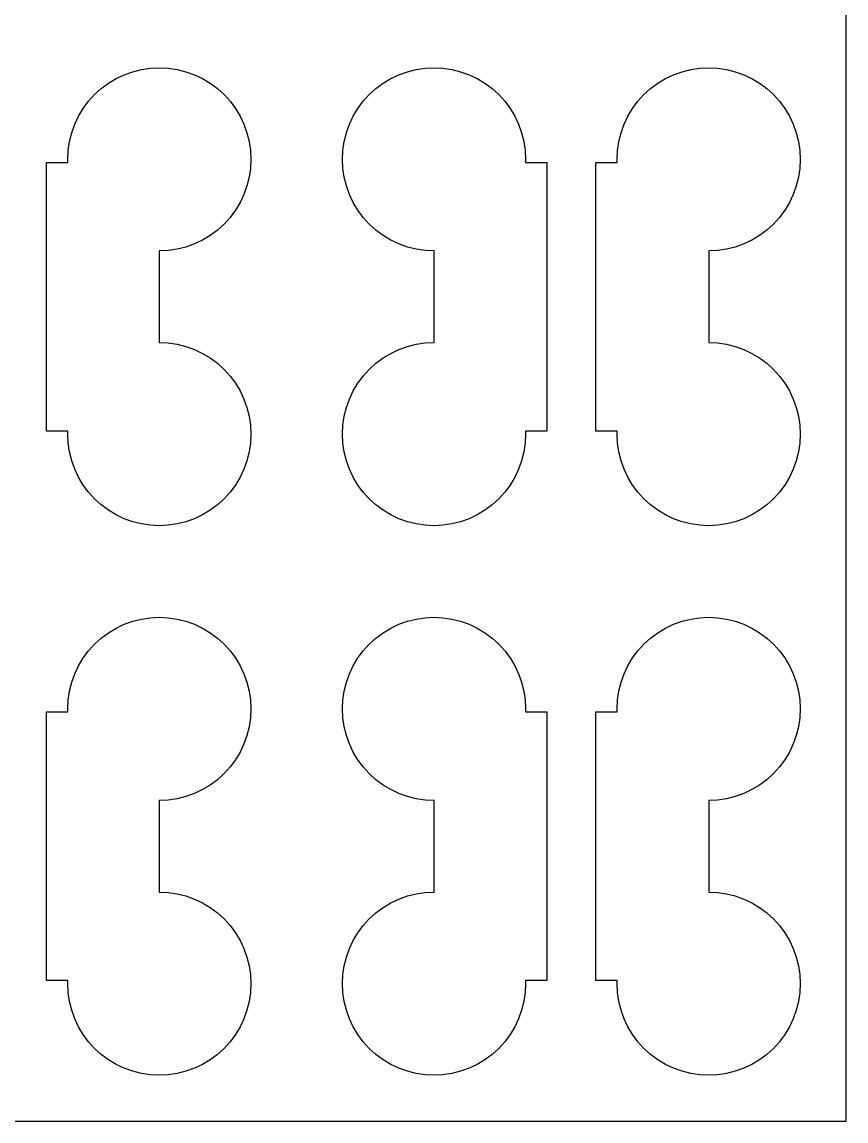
# Model space of a CAD drawing. Header units: metres. Extents: x -4 to 104, y -4 to 68.
# Drawn here: x 90 to 103.5, y -4.5 to 13.5 of the extents above; entities that cross this region are included whole.
import ezdxf

# ---------------------------------------------------------------- set-up
doc = ezdxf.new("R2010")
doc.units = ezdxf.units.M

msp = doc.modelspace()

# ---------------------------------------------------------------- linework, layer by layer
for p, q in [((103.5, -4.5), (103.5, 67.5)), ((91.5429, 12.5729), (91.676, 12.6358)), ((91.676, 12.6358), (91.8146, 12.6854)), ((91.8146, 12.6854), (91.9574, 12.7212)), ((91.9574, 12.7212), (92.103, 12.7428)), ((92.103, 12.7428), (92.25, 12.75)), ((92.25, 12.75), (92.397, 12.7428)), ((92.397, 12.7428), (92.5426, 12.7212)), ((92.5426, 12.7212), (92.6854, 12.6854)), ((92.6854, 12.6854), (92.824, 12.6358)), ((92.824, 12.6358), (92.9571, 12.5729)), ((96.0429, 12.5729), (96.176, 12.6358)), ((96.176, 12.6358), (96.3146, 12.6854)), ((96.3146, 12.6854), (96.4574, 12.7212)), ((96.4574, 12.7212), (96.603, 12.7428)), ((96.603, 12.7428), (96.75, 12.75)), ((96.75, 12.75), (96.897, 12.7428)), ((96.897, 12.7428), (97.0426, 12.7212)), ((97.0426, 12.7212), (97.1854, 12.6854)), ((97.1854, 12.6854), (97.324, 12.6358)), ((97.324, 12.6358), (97.4571, 12.5729)), ((100.543, 12.5729), (100.676, 12.6358)), ((100.676, 12.6358), (100.815, 12.6854)), ((100.815, 12.6854), (100.957, 12.7212)), ((100.957, 12.7212), (101.103, 12.7428)), ((101.103, 12.7428), (101.25, 12.75)), ((101.25, 12.75), (101.397, 12.7428)), ((101.397, 12.7428), (101.543, 12.7212)), ((101.543, 12.7212), (101.685, 12.6854)), ((101.685, 12.6854), (101.824, 12.6358)), ((101.824, 12.6358), (101.957, 12.5729)), ((91.2984, 12.4095), (91.4166, 12.4972)), ((91.4166, 12.4972), (91.5429, 12.5729)), ((92.9571, 12.5729), (93.0833, 12.4972)), ((93.0833, 12.4972), (93.2016, 12.4095)), ((95.7984, 12.4095), (95.9167, 12.4972)), ((95.9167, 12.4972), (96.0429, 12.5729)), ((97.4571, 12.5729), (97.5834, 12.4972)), ((97.5834, 12.4972), (97.7016, 12.4095)), ((100.298, 12.4095), (100.417, 12.4972)), ((100.417, 12.4972), (100.543, 12.5729)), ((101.957, 12.5729), (102.083, 12.4972)), ((102.083, 12.4972), (102.202, 12.4095)), ((91.0905, 12.2016), (91.1893, 12.3107)), ((91.1893, 12.3107), (91.2984, 12.4095)), ((93.2016, 12.4095), (93.3107, 12.3107)), ((93.3107, 12.3107), (93.4095, 12.2016)), ((95.5905, 12.2016), (95.6893, 12.3107)), ((95.6893, 12.3107), (95.7984, 12.4095)), ((97.7016, 12.4095), (97.8107, 12.3107)), ((97.8107, 12.3107), (97.9095, 12.2016)), ((100.09, 12.2016), (100.189, 12.3107)), ((100.189, 12.3107), (100.298, 12.4095)), ((102.202, 12.4095), (102.311, 12.3107)), ((102.311, 12.3107), (102.41, 12.2016)), ((90.9271, 11.9571), (91.0028, 12.0833)), ((91.0028, 12.0833), (91.0905, 12.2016)), ((93.4095, 12.2016), (93.4972, 12.0833)), ((93.4972, 12.0833), (93.5729, 11.9571)), ((95.4271, 11.9571), (95.5028, 12.0833)), ((95.5028, 12.0833), (95.5905, 12.2016)), ((97.9095, 12.2016), (97.9972, 12.0833)), ((97.9972, 12.0833), (98.0729, 11.9571)), ((99.9271, 11.9571), (100.003, 12.0833)), ((100.003, 12.0833), (100.09, 12.2016)), ((102.41, 12.2016), (102.497, 12.0833)), ((102.497, 12.0833), (102.573, 11.9571)), ((90.8642, 11.824), (90.9271, 11.9571)), ((93.5729, 11.9571), (93.6358, 11.824)), ((95.3642, 11.824), (95.4271, 11.9571)), ((98.0729, 11.9571), (98.1358, 11.824)), ((99.8642, 11.824), (99.9271, 11.9571)), ((102.573, 11.9571), (102.636, 11.824)), ((90.8146, 11.6854), (90.8642, 11.824)), ((93.6358, 11.824), (93.6854, 11.6854)), ((95.3146, 11.6854), (95.3642, 11.824)), ((98.1358, 11.824), (98.1854, 11.6854)), ((99.8146, 11.6854), (99.8642, 11.824)), ((102.636, 11.824), (102.685, 11.6854)), ((90.7572, 11.397), (90.7788, 11.5426)), ((90.7788, 11.5426), (90.8146, 11.6854)), ((93.6854, 11.6854), (93.7212, 11.5426)), ((93.7212, 11.5426), (93.7428, 11.397)), ((95.2572, 11.397), (95.2788, 11.5426)), ((95.2788, 11.5426), (95.3146, 11.6854)), ((98.1854, 11.6854), (98.2212, 11.5426)), ((98.2212, 11.5426), (98.2428, 11.397)), ((99.7572, 11.397), (99.7788, 11.5426)), ((99.7788, 11.5426), (99.8146, 11.6854)), ((102.685, 11.6854), (102.721, 11.5426)), ((102.721, 11.5426), (102.743, 11.397)), ((90.75, 11.25), (90.7572, 11.397)), ((93.7428, 11.397), (93.75, 11.25)), ((95.25, 11.25), (95.2572, 11.397)), ((98.2428, 11.397), (98.25, 11.25)), ((99.75, 11.25), (99.7572, 11.397)), ((102.743, 11.397), (102.75, 11.25)), ((90.4, 6.8), (90.4, 11.2)), ((90.4, 11.2), (90.7525, 11.2)), ((90.7525, 11.2), (90.75, 11.25)), ((93.75, 11.25), (93.7428, 11.103)), ((95.2572, 11.103), (95.25, 11.25)), ((98.25, 11.25), (98.2475, 11.2)), ((98.2475, 11.2), (98.6, 11.2)), ((98.6, 11.2), (98.6, 6.8)), ((99.4, 6.8), (99.4, 11.2)), ((99.4, 11.2), (99.7525, 11.2)), ((99.7525, 11.2), (99.75, 11.25)), ((102.75, 11.25), (102.743, 11.103)), ((93.7428, 11.103), (93.7212, 10.9574)), ((95.2788, 10.9574), (95.2572, 11.103)), ((102.743, 11.103), (102.721, 10.9574)), ((93.6854, 10.8146), (93.6358, 10.676)), ((93.7212, 10.9574), (93.6854, 10.8146)), ((95.3146, 10.8146), (95.2788, 10.9574)), ((95.3642, 10.676), (95.3146, 10.8146)), ((102.685, 10.8146), (102.636, 10.676)), ((102.721, 10.9574), (102.685, 10.8146)), ((93.6358, 10.676), (93.5729, 10.5429)), ((95.4271, 10.5429), (95.3642, 10.676)), ((102.636, 10.676), (102.573, 10.5429)), ((93.5729, 10.5429), (93.4972, 10.4166)), ((95.5028, 10.4166), (95.4271, 10.5429)), ((102.573, 10.5429), (102.497, 10.4166)), ((93.4095, 10.2984), (93.3107, 10.1893)), ((93.4972, 10.4166), (93.4095, 10.2984)), ((95.5905, 10.2984), (95.5028, 10.4166)), ((95.6893, 10.1893), (95.5905, 10.2984)), ((102.41, 10.2984), (102.311, 10.1893)), ((102.497, 10.4166), (102.41, 10.2984)), ((93.2016, 10.0905), (93.0833, 10.0028)), ((93.3107, 10.1893), (93.2016, 10.0905)), ((95.7984, 10.0905), (95.6893, 10.1893)), ((95.9167, 10.0028), (95.7984, 10.0905)), ((102.202, 10.0905), (102.083, 10.0028)), ((102.311, 10.1893), (102.202, 10.0905)), ((92.9571, 9.92711), (92.824, 9.86417)), ((93.0833, 10.0028), (92.9571, 9.92711)), ((96.0429, 9.92711), (95.9167, 10.0028)), ((96.176, 9.86417), (96.0429, 9.92711)), ((101.957, 9.92711), (101.824, 9.86417)), ((102.083, 10.0028), (101.957, 9.92711)), ((92.397, 9.75722), (92.25, 9.75)), ((92.25, 9.75), (92.25, 8.25)), ((92.5426, 9.77881), (92.397, 9.75722)), ((92.6854, 9.81458), (92.5426, 9.77881)), ((92.824, 9.86417), (92.6854, 9.81458)), ((96.3146, 9.81458), (96.176, 9.86417)), ((96.4574, 9.77881), (96.3146, 9.81458)), ((96.603, 9.75722), (96.4574, 9.77881)), ((96.75, 9.75), (96.603, 9.75722)), ((96.75, 8.25), (96.75, 9.75)), ((101.397, 9.75722), (101.25, 9.75)), ((101.25, 9.75), (101.25, 8.25)), ((101.543, 9.77881), (101.397, 9.75722)), ((101.685, 9.81458), (101.543, 9.77881)), ((101.824, 9.86417), (101.685, 9.81458)), ((92.25, 8.25), (92.397, 8.24278)), ((92.397, 8.24278), (92.5426, 8.22119)), ((92.5426, 8.22119), (92.6854, 8.18542)), ((92.6854, 8.18542), (92.824, 8.13583)), ((92.824, 8.13583), (92.9571, 8.07289)), ((96.0429, 8.07289), (96.176, 8.13583)), ((96.176, 8.13583), (96.3146, 8.18542)), ((96.3146, 8.18542), (96.4574, 8.22119)), ((96.4574, 8.22119), (96.603, 8.24278)), ((96.603, 8.24278), (96.75, 8.25)), ((101.25, 8.25), (101.397, 8.24278)), ((101.397, 8.24278), (101.543, 8.22119)), ((101.543, 8.22119), (101.685, 8.18542)), ((101.685, 8.18542), (101.824, 8.13583)), ((101.824, 8.13583), (101.957, 8.07289)), ((92.9571, 8.07289), (93.0833, 7.99721)), ((93.0833, 7.99721), (93.2016, 7.90953)), ((95.7984, 7.90953), (95.9167, 7.99721)), ((95.9167, 7.99721), (96.0429, 8.07289)), ((101.957, 8.07289), (102.083, 7.99721)), ((102.083, 7.99721), (102.202, 7.90953)), ((93.2016, 7.90953), (93.3107, 7.81067)), ((93.3107, 7.81067), (93.4095, 7.7016)), ((95.5905, 7.7016), (95.6893, 7.81067)), ((95.6893, 7.81067), (95.7984, 7.90953)), ((102.202, 7.90953), (102.311, 7.81067)), ((102.311, 7.81067), (102.41, 7.7016)), ((93.4095, 7.7016), (93.4972, 7.58336)), ((93.4972, 7.58336), (93.5729, 7.45711)), ((95.4271, 7.45711), (95.5028, 7.58336)), ((95.5028, 7.58336), (95.5905, 7.7016)), ((102.41, 7.7016), (102.497, 7.58336)), ((102.497, 7.58336), (102.573, 7.45711)), ((93.5729, 7.45711), (93.6358, 7.32404)), ((95.3642, 7.32404), (95.4271, 7.45711)), ((102.573, 7.45711), (102.636, 7.32404)), ((93.6358, 7.32404), (93.6854, 7.18544)), ((95.3146, 7.18544), (95.3642, 7.32404)), ((102.636, 7.32404), (102.685, 7.18544)), ((93.6854, 7.18544), (93.7212, 7.04265)), ((93.7212, 7.04265), (93.7428, 6.89703)), ((95.2572, 6.89703), (95.2788, 7.04265)), ((95.2788, 7.04265), (95.3146, 7.18544)), ((102.685, 7.18544), (102.721, 7.04265)), ((102.721, 7.04265), (102.743, 6.89703)), ((93.7428, 6.89703), (93.75, 6.75)), ((95.25, 6.75), (95.2572, 6.89703)), ((102.743, 6.89703), (102.75, 6.75)), ((90.7525, 6.8), (90.4, 6.8)), ((90.75, 6.75), (90.7525, 6.8)), ((90.7572, 6.60298), (90.75, 6.75)), ((93.75, 6.75), (93.7428, 6.60298)), ((95.2572, 6.60298), (95.25, 6.75)), ((98.25, 6.75), (98.2428, 6.60298)), ((98.6, 6.8), (98.2475, 6.8)), ((98.2475, 6.8), (98.25, 6.75)), ((99.7525, 6.8), (99.4, 6.8)), ((99.75, 6.75), (99.7525, 6.8)), ((99.7572, 6.60298), (99.75, 6.75)), ((102.75, 6.75), (102.743, 6.60298)), ((90.7788, 6.45737), (90.7572, 6.60298)), ((93.7428, 6.60298), (93.7212, 6.45737)), ((95.2788, 6.45737), (95.2572, 6.60298)), ((98.2428, 6.60298), (98.2212, 6.45737)), ((99.7788, 6.45737), (99.7572, 6.60298)), ((102.743, 6.60298), (102.721, 6.45737)), ((90.8146, 6.31458), (90.7788, 6.45737)), ((90.8642, 6.17598), (90.8146, 6.31458)), ((93.6854, 6.31458), (93.6358, 6.17598)), ((93.7212, 6.45737), (93.6854, 6.31458)), ((95.3146, 6.31458), (95.2788, 6.45737)), ((95.3642, 6.17598), (95.3146, 6.31458)), ((98.1854, 6.31458), (98.1358, 6.17598)), ((98.2212, 6.45737), (98.1854, 6.31458)), ((99.8146, 6.31458), (99.7788, 6.45737)), ((99.8642, 6.17598), (99.8146, 6.31458)), ((102.685, 6.31458), (102.636, 6.17598)), ((102.721, 6.45737), (102.685, 6.31458)), ((90.9271, 6.04291), (90.8642, 6.17598)), ((93.6358, 6.17598), (93.5729, 6.04291)), ((95.4271, 6.04291), (95.3642, 6.17598)), ((98.1358, 6.17598), (98.0729, 6.04291)), ((99.9271, 6.04291), (99.8642, 6.17598)), ((102.636, 6.17598), (102.573, 6.04291)), ((91.0028, 5.91666), (90.9271, 6.04291)), ((93.5729, 6.04291), (93.4972, 5.91666)), ((95.5028, 5.91666), (95.4271, 6.04291)), ((98.0729, 6.04291), (97.9972, 5.91666)), ((100.003, 5.91666), (99.9271, 6.04291)), ((102.573, 6.04291), (102.497, 5.91666)), ((91.0905, 5.79842), (91.0028, 5.91666)), ((91.1893, 5.68935), (91.0905, 5.79842)), ((93.4095, 5.79842), (93.3107, 5.68935)), ((93.4972, 5.91666), (93.4095, 5.79842)), ((95.5905, 5.79842), (95.5028, 5.91666)), ((95.6893, 5.68935), (95.5905, 5.79842)), ((97.9095, 5.79842), (97.8107, 5.68935)), ((97.9972, 5.91666), (97.9095, 5.79842)), ((100.09, 5.79842), (100.003, 5.91666)), ((100.189, 5.68935), (100.09, 5.79842)), ((102.41, 5.79842), (102.311, 5.68935)), ((102.497, 5.91666), (102.41, 5.79842)), ((91.2984, 5.59048), (91.1893, 5.68935)), ((91.4166, 5.50281), (91.2984, 5.59048)), ((93.2016, 5.59048), (93.0833, 5.50281)), ((93.3107, 5.68935), (93.2016, 5.59048)), ((95.7984, 5.59048), (95.6893, 5.68935)), ((95.9167, 5.50281), (95.7984, 5.59048)), ((97.7016, 5.59048), (97.5834, 5.50281)), ((97.8107, 5.68935), (97.7016, 5.59048)), ((100.298, 5.59048), (100.189, 5.68935)), ((100.417, 5.50281), (100.298, 5.59048)), ((102.202, 5.59048), (102.083, 5.50281)), ((102.311, 5.68935), (102.202, 5.59048)), ((91.5429, 5.42712), (91.4166, 5.50281)), ((91.676, 5.36418), (91.5429, 5.42712)), ((92.9571, 5.42712), (92.824, 5.36418)), ((93.0833, 5.50281), (92.9571, 5.42712)), ((96.0429, 5.42712), (95.9167, 5.50281)), ((96.176, 5.36418), (96.0429, 5.42712)), ((97.4571, 5.42712), (97.324, 5.36418)), ((97.5834, 5.50281), (97.4571, 5.42712)), ((100.543, 5.42712), (100.417, 5.50281)), ((100.676, 5.36418), (100.543, 5.42712)), ((101.957, 5.42712), (101.824, 5.36418)), ((102.083, 5.50281), (101.957, 5.42712)), ((91.8146, 5.31459), (91.676, 5.36418)), ((91.9574, 5.27882), (91.8146, 5.31459)), ((92.103, 5.25723), (91.9574, 5.27882)), ((92.25, 5.25), (92.103, 5.25723)), ((92.397, 5.25723), (92.25, 5.25)), ((92.5426, 5.27882), (92.397, 5.25723)), ((92.6854, 5.31459), (92.5426, 5.27882)), ((92.824, 5.36418), (92.6854, 5.31459)), ((96.3146, 5.31459), (96.176, 5.36418)), ((96.4574, 5.27882), (96.3146, 5.31459)), ((96.603, 5.25723), (96.4574, 5.27882)), ((96.75, 5.25), (96.603, 5.25723)), ((96.897, 5.25723), (96.75, 5.25)), ((97.0426, 5.27882), (96.897, 5.25723)), ((97.1854, 5.31459), (97.0426, 5.27882)), ((97.324, 5.36418), (97.1854, 5.31459)), ((100.815, 5.31459), (100.676, 5.36418)), ((100.957, 5.27882), (100.815, 5.31459)), ((101.103, 5.25723), (100.957, 5.27882)), ((101.25, 5.25), (101.103, 5.25723)), ((101.397, 5.25723), (101.25, 5.25)), ((101.543, 5.27882), (101.397, 5.25723)), ((101.685, 5.31459), (101.543, 5.27882)), ((101.824, 5.36418), (101.685, 5.31459)), ((91.5429, 3.57288), (91.676, 3.63582)), ((91.676, 3.63582), (91.8146, 3.68541)), ((91.8146, 3.68541), (91.9574, 3.72118)), ((91.9574, 3.72118), (92.103, 3.74277)), ((92.103, 3.74277), (92.25, 3.75)), ((92.25, 3.75), (92.397, 3.74277)), ((92.397, 3.74277), (92.5426, 3.72118)), ((92.5426, 3.72118), (92.6854, 3.68541)), ((92.6854, 3.68541), (92.824, 3.63582)), ((92.824, 3.63582), (92.9571, 3.57288)), ((96.0429, 3.57288), (96.176, 3.63582)), ((96.176, 3.63582), (96.3146, 3.68541)), ((96.3146, 3.68541), (96.4574, 3.72118)), ((96.4574, 3.72118), (96.603, 3.74277)), ((96.603, 3.74277), (96.75, 3.75)), ((96.75, 3.75), (96.897, 3.74277)), ((96.897, 3.74277), (97.0426, 3.72118)), ((97.0426, 3.72118), (97.1854, 3.68541)), ((97.1854, 3.68541), (97.324, 3.63582)), ((97.324, 3.63582), (97.4571, 3.57288)), ((100.543, 3.57288), (100.676, 3.63582)), ((100.676, 3.63582), (100.815, 3.68541)), ((100.815, 3.68541), (100.957, 3.72118)), ((100.957, 3.72118), (101.103, 3.74277)), ((101.103, 3.74277), (101.25, 3.75)), ((101.25, 3.75), (101.397, 3.74277)), ((101.397, 3.74277), (101.543, 3.72118)), ((101.543, 3.72118), (101.685, 3.68541)), ((101.685, 3.68541), (101.824, 3.63582)), ((101.824, 3.63582), (101.957, 3.57288)), ((91.2984, 3.40952), (91.4166, 3.49719)), ((91.4166, 3.49719), (91.5429, 3.57288)), ((92.9571, 3.57288), (93.0833, 3.49719)), ((93.0833, 3.49719), (93.2016, 3.40952)), ((95.7984, 3.40952), (95.9167, 3.49719)), ((95.9167, 3.49719), (96.0429, 3.57288)), ((97.4571, 3.57288), (97.5834, 3.49719)), ((97.5834, 3.49719), (97.7016, 3.40952)), ((100.298, 3.40952), (100.417, 3.49719)), ((100.417, 3.49719), (100.543, 3.57288)), ((101.957, 3.57288), (102.083, 3.49719)), ((102.083, 3.49719), (102.202, 3.40952)), ((91.0905, 3.20158), (91.1893, 3.31065)), ((91.1893, 3.31065), (91.2984, 3.40952)), ((93.2016, 3.40952), (93.3107, 3.31065)), ((93.3107, 3.31065), (93.4095, 3.20158)), ((95.5905, 3.20158), (95.6893, 3.31065)), ((95.6893, 3.31065), (95.7984, 3.40952)), ((97.7016, 3.40952), (97.8107, 3.31065)), ((97.8107, 3.31065), (97.9095, 3.20158)), ((100.09, 3.20158), (100.189, 3.31065)), ((100.189, 3.31065), (100.298, 3.40952)), ((102.202, 3.40952), (102.311, 3.31065)), ((102.311, 3.31065), (102.41, 3.20158)), ((90.9271, 2.95709), (91.0028, 3.08334)), ((91.0028, 3.08334), (91.0905, 3.20158)), ((93.4095, 3.20158), (93.4972, 3.08334)), ((93.4972, 3.08334), (93.5729, 2.95709)), ((95.4271, 2.95709), (95.5028, 3.08334)), ((95.5028, 3.08334), (95.5905, 3.20158)), ((97.9095, 3.20158), (97.9972, 3.08334)), ((97.9972, 3.08334), (98.0729, 2.95709)), ((99.9271, 2.95709), (100.003, 3.08334)), ((100.003, 3.08334), (100.09, 3.20158)), ((102.41, 3.20158), (102.497, 3.08334)), ((102.497, 3.08334), (102.573, 2.95709)), ((90.8642, 2.82402), (90.9271, 2.95709)), ((93.5729, 2.95709), (93.6358, 2.82402)), ((95.3642, 2.82402), (95.4271, 2.95709)), ((98.0729, 2.95709), (98.1358, 2.82402)), ((99.8642, 2.82402), (99.9271, 2.95709)), ((102.573, 2.95709), (102.636, 2.82402)), ((90.8146, 2.68542), (90.8642, 2.82402)), ((93.6358, 2.82402), (93.6854, 2.68542)), ((95.3146, 2.68542), (95.3642, 2.82402)), ((98.1358, 2.82402), (98.1854, 2.68542)), ((99.8146, 2.68542), (99.8642, 2.82402)), ((102.636, 2.82402), (102.685, 2.68542)), ((90.7572, 2.39702), (90.7788, 2.54263)), ((90.7788, 2.54263), (90.8146, 2.68542)), ((93.6854, 2.68542), (93.7212, 2.54263)), ((93.7212, 2.54263), (93.7428, 2.39702)), ((95.2572, 2.39702), (95.2788, 2.54263)), ((95.2788, 2.54263), (95.3146, 2.68542)), ((98.1854, 2.68542), (98.2212, 2.54263)), ((98.2212, 2.54263), (98.2428, 2.39702)), ((99.7572, 2.39702), (99.7788, 2.54263)), ((99.7788, 2.54263), (99.8146, 2.68542)), ((102.685, 2.68542), (102.721, 2.54263)), ((102.721, 2.54263), (102.743, 2.39702)), ((90.75, 2.25), (90.7572, 2.39702)), ((93.7428, 2.39702), (93.75, 2.25)), ((95.25, 2.25), (95.2572, 2.39702)), ((98.2428, 2.39702), (98.25, 2.25)), ((99.75, 2.25), (99.7572, 2.39702)), ((102.743, 2.39702), (102.75, 2.25)), ((90.4, -2.2), (90.4, 2.2)), ((90.4, 2.2), (90.7525, 2.2)), ((90.7525, 2.2), (90.75, 2.25)), ((93.75, 2.25), (93.7428, 2.10297)), ((95.2572, 2.10297), (95.25, 2.25)), ((98.25, 2.25), (98.2475, 2.2)), ((98.2475, 2.2), (98.6, 2.2)), ((98.6, 2.2), (98.6, -2.2)), ((99.4, -2.2), (99.4, 2.2)), ((99.4, 2.2), (99.7525, 2.2)), ((99.7525, 2.2), (99.75, 2.25)), ((102.75, 2.25), (102.743, 2.10297)), ((93.7428, 2.10297), (93.7212, 1.95735)), ((95.2788, 1.95735), (95.2572, 2.10297)), ((102.743, 2.10297), (102.721, 1.95735)), ((93.6854, 1.81456), (93.6358, 1.67596)), ((93.7212, 1.95735), (93.6854, 1.81456)), ((95.3146, 1.81456), (95.2788, 1.95735)), ((95.3642, 1.67596), (95.3146, 1.81456)), ((102.685, 1.81456), (102.636, 1.67596)), ((102.721, 1.95735), (102.685, 1.81456)), ((93.6358, 1.67596), (93.5729, 1.54289)), ((95.4271, 1.54289), (95.3642, 1.67596)), ((102.636, 1.67596), (102.573, 1.54289)), ((93.5729, 1.54289), (93.4972, 1.41664)), ((95.5028, 1.41664), (95.4271, 1.54289)), ((102.573, 1.54289), (102.497, 1.41664)), ((93.4095, 1.2984), (93.3107, 1.18933)), ((93.4972, 1.41664), (93.4095, 1.2984)), ((95.5905, 1.2984), (95.5028, 1.41664)), ((95.6893, 1.18933), (95.5905, 1.2984)), ((102.41, 1.2984), (102.311, 1.18933)), ((102.497, 1.41664), (102.41, 1.2984)), ((93.2016, 1.09047), (93.0833, 1.00279)), ((93.3107, 1.18933), (93.2016, 1.09047)), ((95.7984, 1.09047), (95.6893, 1.18933)), ((95.9167, 1.00279), (95.7984, 1.09047)), ((102.202, 1.09047), (102.083, 1.00279)), ((102.311, 1.18933), (102.202, 1.09047)), ((92.9571, 0.92711), (92.824, 0.86417)), ((93.0833, 1.00279), (92.9571, 0.92711)), ((96.0429, 0.92711), (95.9167, 1.00279)), ((96.176, 0.86417), (96.0429, 0.92711)), ((101.957, 0.92711), (101.824, 0.86417)), ((102.083, 1.00279), (101.957, 0.92711)), ((92.397, 0.75722), (92.25, 0.75)), ((92.25, 0.75), (92.25, -0.75)), ((92.5426, 0.77881), (92.397, 0.75722)), ((92.6854, 0.81458), (92.5426, 0.77881)), ((92.824, 0.86417), (92.6854, 0.81458)), ((96.3146, 0.81458), (96.176, 0.86417)), ((96.4574, 0.77881), (96.3146, 0.81458)), ((96.603, 0.75722), (96.4574, 0.77881)), ((96.75, 0.75), (96.603, 0.75722)), ((96.75, -0.75), (96.75, 0.75)), ((101.397, 0.75722), (101.25, 0.75)), ((101.25, 0.75), (101.25, -0.75)), ((101.543, 0.77881), (101.397, 0.75722)), ((101.685, 0.81458), (101.543, 0.77881)), ((101.824, 0.86417), (101.685, 0.81458)), ((92.25, -0.75), (92.397, -0.75722)), ((92.397, -0.75722), (92.5426, -0.77881)), ((92.5426, -0.77881), (92.6854, -0.81458)), ((92.6854, -0.81458), (92.824, -0.86417)), ((92.824, -0.86417), (92.9571, -0.92711)), ((96.0429, -0.92711), (96.176, -0.86417)), ((96.176, -0.86417), (96.3146, -0.81458)), ((96.3146, -0.81458), (96.4574, -0.77881)), ((96.4574, -0.77881), (96.603, -0.75722)), ((96.603, -0.75722), (96.75, -0.75)), ((101.25, -0.75), (101.397, -0.75722)), ((101.397, -0.75722), (101.543, -0.77881)), ((101.543, -0.77881), (101.685, -0.81458)), ((101.685, -0.81458), (101.824, -0.86417)), ((101.824, -0.86417), (101.957, -0.92711)), ((92.9571, -0.92711), (93.0833, -1.00279)), ((93.0833, -1.00279), (93.2016, -1.09047)), ((95.7984, -1.09047), (95.9167, -1.00279)), ((95.9167, -1.00279), (96.0429, -0.92711)), ((101.957, -0.92711), (102.083, -1.00279)), ((102.083, -1.00279), (102.202, -1.09047)), ((93.2016, -1.09047), (93.3107, -1.18933)), ((93.3107, -1.18933), (93.4095, -1.2984)), ((95.5905, -1.2984), (95.6893, -1.18933)), ((95.6893, -1.18933), (95.7984, -1.09047)), ((102.202, -1.09047), (102.311, -1.18933)), ((102.311, -1.18933), (102.41, -1.2984)), ((93.4095, -1.2984), (93.4972, -1.41664)), ((93.4972, -1.41664), (93.5729, -1.54289)), ((95.4271, -1.54289), (95.5028, -1.41664)), ((95.5028, -1.41664), (95.5905, -1.2984)), ((102.41, -1.2984), (102.497, -1.41664)), ((102.497, -1.41664), (102.573, -1.54289)), ((93.5729, -1.54289), (93.6358, -1.67596)), ((95.3642, -1.67596), (95.4271, -1.54289)), ((102.573, -1.54289), (102.636, -1.67596)), ((93.6358, -1.67596), (93.6854, -1.81456)), ((95.3146, -1.81456), (95.3642, -1.67596)), ((102.636, -1.67596), (102.685, -1.81456)), ((93.6854, -1.81456), (93.7212, -1.95735)), ((93.7212, -1.95735), (93.7428, -2.10297)), ((95.2572, -2.10297), (95.2788, -1.95735)), ((95.2788, -1.95735), (95.3146, -1.81456)), ((102.685, -1.81456), (102.721, -1.95735)), ((102.721, -1.95735), (102.743, -2.10297)), ((93.7428, -2.10297), (93.75, -2.25)), ((95.25, -2.25), (95.2572, -2.10297)), ((102.743, -2.10297), (102.75, -2.25)), ((90.7525, -2.2), (90.4, -2.2)), ((90.75, -2.25), (90.7525, -2.2)), ((90.7572, -2.39702), (90.75, -2.25)), ((93.75, -2.25), (93.7428, -2.39702)), ((95.2572, -2.39702), (95.25, -2.25)), ((98.25, -2.25), (98.2428, -2.39702)), ((98.6, -2.2), (98.2475, -2.2)), ((98.2475, -2.2), (98.25, -2.25)), ((99.7525, -2.2), (99.4, -2.2)), ((99.75, -2.25), (99.7525, -2.2)), ((99.7572, -2.39702), (99.75, -2.25)), ((102.75, -2.25), (102.743, -2.39702)), ((90.7788, -2.54263), (90.7572, -2.39702)), ((93.7428, -2.39702), (93.7212, -2.54263)), ((95.2788, -2.54263), (95.2572, -2.39702)), ((98.2428, -2.39702), (98.2212, -2.54263)), ((99.7788, -2.54263), (99.7572, -2.39702)), ((102.743, -2.39702), (102.721, -2.54263)), ((90.8146, -2.68542), (90.7788, -2.54263)), ((90.8642, -2.82402), (90.8146, -2.68542)), ((93.6854, -2.68542), (93.6358, -2.82402)), ((93.7212, -2.54263), (93.6854, -2.68542)), ((95.3146, -2.68542), (95.2788, -2.54263)), ((95.3642, -2.82402), (95.3146, -2.68542)), ((98.1854, -2.68542), (98.1358, -2.82402)), ((98.2212, -2.54263), (98.1854, -2.68542)), ((99.8146, -2.68542), (99.7788, -2.54263)), ((99.8642, -2.82402), (99.8146, -2.68542)), ((102.685, -2.68542), (102.636, -2.82402)), ((102.721, -2.54263), (102.685, -2.68542)), ((90.9271, -2.95709), (90.8642, -2.82402)), ((93.6358, -2.82402), (93.5729, -2.95709)), ((95.4271, -2.95709), (95.3642, -2.82402)), ((98.1358, -2.82402), (98.0729, -2.95709)), ((99.9271, -2.95709), (99.8642, -2.82402)), ((102.636, -2.82402), (102.573, -2.95709)), ((91.0028, -3.08334), (90.9271, -2.95709)), ((93.5729, -2.95709), (93.4972, -3.08334)), ((95.5028, -3.08334), (95.4271, -2.95709)), ((98.0729, -2.95709), (97.9972, -3.08334)), ((100.003, -3.08334), (99.9271, -2.95709)), ((102.573, -2.95709), (102.497, -3.08334)), ((91.0905, -3.20158), (91.0028, -3.08334)), ((91.1893, -3.31065), (91.0905, -3.20158)), ((93.4095, -3.20158), (93.3107, -3.31065)), ((93.4972, -3.08334), (93.4095, -3.20158)), ((95.5905, -3.20158), (95.5028, -3.08334)), ((95.6893, -3.31065), (95.5905, -3.20158)), ((97.9095, -3.20158), (97.8107, -3.31065)), ((97.9972, -3.08334), (97.9095, -3.20158)), ((100.09, -3.20158), (100.003, -3.08334)), ((100.189, -3.31065), (100.09, -3.20158)), ((102.41, -3.20158), (102.311, -3.31065)), ((102.497, -3.08334), (102.41, -3.20158)), ((91.2984, -3.40952), (91.1893, -3.31065)), ((91.4166, -3.49719), (91.2984, -3.40952)), ((93.2016, -3.40952), (93.0833, -3.49719)), ((93.3107, -3.31065), (93.2016, -3.40952)), ((95.7984, -3.40952), (95.6893, -3.31065)), ((95.9167, -3.49719), (95.7984, -3.40952)), ((97.7016, -3.40952), (97.5834, -3.49719)), ((97.8107, -3.31065), (97.7016, -3.40952)), ((100.298, -3.40952), (100.189, -3.31065)), ((100.417, -3.49719), (100.298, -3.40952)), ((102.202, -3.40952), (102.083, -3.49719)), ((102.311, -3.31065), (102.202, -3.40952)), ((91.5429, -3.57288), (91.4166, -3.49719)), ((91.676, -3.63582), (91.5429, -3.57288)), ((92.9571, -3.57288), (92.824, -3.63582)), ((93.0833, -3.49719), (92.9571, -3.57288)), ((96.0429, -3.57288), (95.9167, -3.49719)), ((96.176, -3.63582), (96.0429, -3.57288)), ((97.4571, -3.57288), (97.324, -3.63582)), ((97.5834, -3.49719), (97.4571, -3.57288)), ((100.543, -3.57288), (100.417, -3.49719)), ((100.676, -3.63582), (100.543, -3.57288)), ((101.957, -3.57288), (101.824, -3.63582)), ((102.083, -3.49719), (101.957, -3.57288)), ((91.8146, -3.68541), (91.676, -3.63582)), ((91.9574, -3.72118), (91.8146, -3.68541)), ((92.103, -3.74277), (91.9574, -3.72118)), ((92.25, -3.75), (92.103, -3.74277)), ((92.397, -3.74277), (92.25, -3.75)), ((92.5426, -3.72118), (92.397, -3.74277)), ((92.6854, -3.68541), (92.5426, -3.72118)), ((92.824, -3.63582), (92.6854, -3.68541)), ((96.3146, -3.68541), (96.176, -3.63582)), ((96.4574, -3.72118), (96.3146, -3.68541)), ((96.603, -3.74277), (96.4574, -3.72118)), ((96.75, -3.75), (96.603, -3.74277)), ((96.897, -3.74277), (96.75, -3.75)), ((97.0426, -3.72118), (96.897, -3.74277)), ((97.1854, -3.68541), (97.0426, -3.72118)), ((97.324, -3.63582), (97.1854, -3.68541)), ((100.815, -3.68541), (100.676, -3.63582)), ((100.957, -3.72118), (100.815, -3.68541)), ((101.103, -3.74277), (100.957, -3.72118)), ((101.25, -3.75), (101.103, -3.74277)), ((101.397, -3.74277), (101.25, -3.75)), ((101.543, -3.72118), (101.397, -3.74277)), ((101.685, -3.68541), (101.543, -3.72118)), ((101.824, -3.63582), (101.685, -3.68541)), ((-4.5, -4.5), (103.5, -4.5))]:
    msp.add_line(p, q)

doc.saveas('drawing.dxf')
